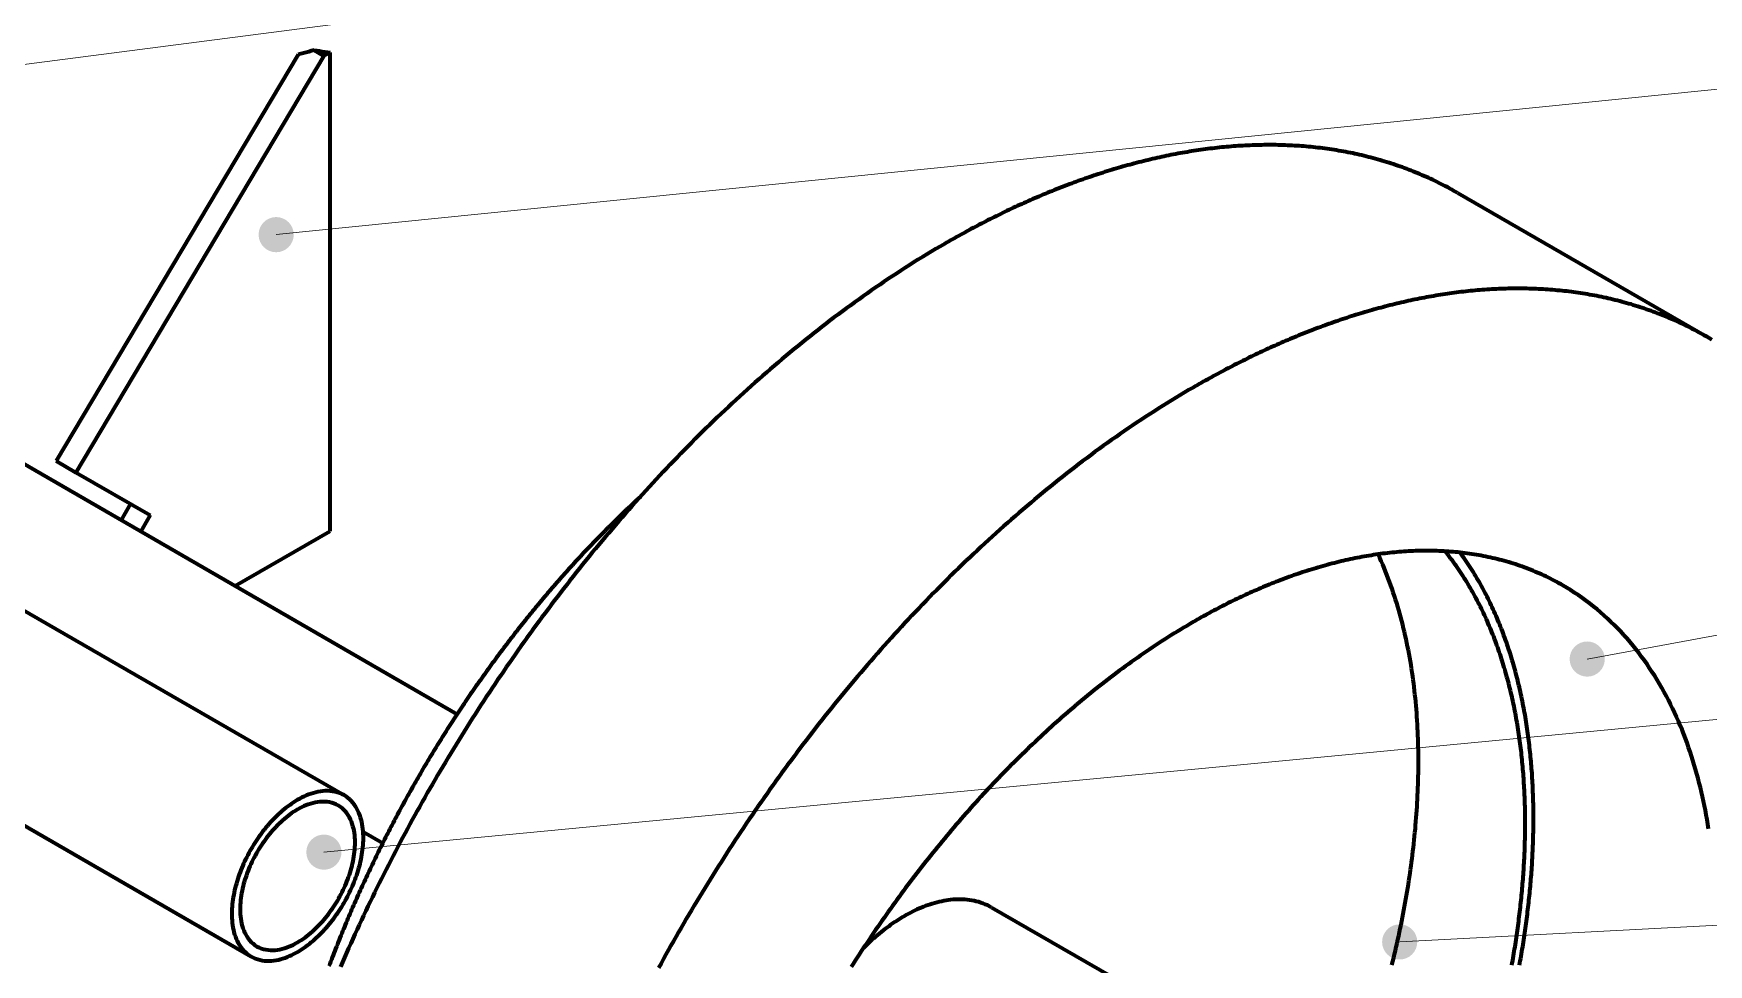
# Model space of a CAD drawing. Header units: millimetres. Extents: x 0 to 841, y 0 to 594.
# Drawn here: x 471.3 to 528.4, y 132.4 to 164.2 of the extents above; entities that cross this region are included whole.
import ezdxf

# ---------------------------------------------------------------- set-up
doc = ezdxf.new("R2010")
doc.units = ezdxf.units.MM
doc.layers.add('01-VISIBLE', color=7, linetype='CONTINUOUS', lineweight=70)
doc.layers.add('08-FINA', color=5, linetype='CONTINUOUS', lineweight=18)

msp = doc.modelspace()

# ---------------------------------------------------------------- hatches: boundary and pattern name
at = {"layer": '08-FINA'}
h = msp.add_hatch(color=7, dxfattribs=at)
h.dxf.hatch_style = 1
edge = h.paths.add_edge_path()
edge.add_arc((479.549, 157.299), 0.6, 0, 360)
h = msp.add_hatch(color=7, dxfattribs=at)
h.dxf.hatch_style = 1
edge = h.paths.add_edge_path()
edge.add_arc((524.277, 142.82), 0.6, 0, 360)
h = msp.add_hatch(color=7, dxfattribs=at)
h.dxf.hatch_style = 1
edge = h.paths.add_edge_path()
edge.add_arc((481.177, 136.233), 0.6, 0, 360)
h = msp.add_hatch(color=7, dxfattribs=at)
h.dxf.hatch_style = 1
edge = h.paths.add_edge_path()
edge.add_arc((517.879, 133.171), 0.6, 0, 360)

# ---------------------------------------------------------------- linework, layer by layer
at = {"layer": '01-VISIBLE'}
for p, q in [((425.47, 175.732), (485.723, 140.945)), ((426.147, 170.342), (481.867, 138.172)), ((422.972, 164.843), (478.692, 132.673)), ((480.304, 163.445), (472.04, 149.578)), ((480.842, 163.59), (481.177, 163.396)), ((481.386, 163.516), (481.177, 163.396)), ((481.386, 147.186), (481.386, 163.516)), ((481.177, 163.396), (472.712, 149.19)), ((519.856, 158.72), (528.341, 153.821)), ((472.04, 149.578), (472.712, 149.19)), ((472.712, 149.19), (475.249, 147.725)), ((474.577, 148.113), (474.259, 147.563)), ((475.249, 147.725), (474.931, 147.175)), ((478.149, 145.317), (481.386, 147.186)), ((482.517, 136.93), (483.183, 136.545)), ((503.954, 134.345), (508.02, 131.998))]:
    msp.add_line(p, q, dxfattribs=at)
for points in [[(480.842, 163.59), (480.752, 163.565), (480.663, 163.541), (480.573, 163.516), (480.484, 163.493), (480.394, 163.469), (480.304, 163.445)], [(480.842, 163.59), (480.932, 163.577), (481.023, 163.565), (481.114, 163.552), (481.204, 163.54), (481.295, 163.528), (481.386, 163.516)], [(519.856, 158.72), (519.786, 158.76), (519.716, 158.799), (519.646, 158.838), (519.576, 158.876), (519.505, 158.914), (519.435, 158.951), (519.364, 158.988), (519.292, 159.025), (519.221, 159.061), (519.149, 159.096), (519.077, 159.131), (519.005, 159.166), (518.932, 159.199), (518.859, 159.233), (518.786, 159.266), (518.713, 159.298), (518.64, 159.33), (518.566, 159.362), (518.492, 159.393), (518.418, 159.423), (518.344, 159.453), (518.27, 159.483), (518.195, 159.512), (518.12, 159.54), (518.045, 159.568), (517.97, 159.596), (517.894, 159.623), (517.819, 159.649), (517.743, 159.675), (517.667, 159.701), (517.591, 159.726), (517.515, 159.75), (517.439, 159.774), (517.362, 159.798), (517.285, 159.821), (517.208, 159.843), (517.131, 159.865), (517.054, 159.886), (516.977, 159.907), (516.9, 159.928), (516.822, 159.948), (516.744, 159.967), (516.667, 159.986), (516.589, 160.005), (516.511, 160.023), (516.433, 160.041), (516.354, 160.058), (516.276, 160.074), (516.198, 160.09), (516.119, 160.106), (516.04, 160.121), (515.962, 160.136), (515.883, 160.15), (515.804, 160.163), (515.725, 160.177), (515.646, 160.189), (515.567, 160.202), (515.488, 160.213), (515.408, 160.225), (515.329, 160.235), (515.25, 160.246), (515.17, 160.256), (515.091, 160.265), (515.011, 160.274), (514.931, 160.283), (514.852, 160.291), (514.772, 160.298), (514.692, 160.305), (514.613, 160.312), (514.533, 160.318), (514.453, 160.324), (514.373, 160.329), (514.293, 160.334), (514.213, 160.339), (514.133, 160.343), (514.053, 160.346), (513.973, 160.349), (513.893, 160.352), (513.813, 160.354), (513.733, 160.356), (513.653, 160.358), (513.573, 160.359), (513.493, 160.359), (513.413, 160.359), (513.333, 160.359), (513.253, 160.358), (513.172, 160.357), (513.092, 160.356), (513.012, 160.354), (512.932, 160.352), (512.852, 160.349), (512.772, 160.346), (512.692, 160.342), (512.612, 160.338), (512.532, 160.334), (512.452, 160.329), (512.373, 160.324), (512.293, 160.319), (512.213, 160.313), (512.133, 160.307), (512.053, 160.3), (511.973, 160.293), (511.894, 160.286), (511.814, 160.278), (511.734, 160.27), (511.655, 160.261), (511.575, 160.252), (511.496, 160.243), (511.416, 160.233), (511.337, 160.223), (511.257, 160.213), (511.178, 160.202), (511.099, 160.191), (511.019, 160.18), (510.94, 160.168), (510.861, 160.156), (510.782, 160.144), (510.703, 160.131), (510.624, 160.118), (510.545, 160.105), (510.466, 160.091), (510.387, 160.077), (510.308, 160.062), (510.23, 160.047), (510.151, 160.032), (510.072, 160.017), (509.994, 160.001), (509.916, 159.985), (509.837, 159.969), (509.759, 159.952), (509.681, 159.935), (509.602, 159.918), (509.524, 159.9), (509.446, 159.882), (509.368, 159.864), (509.29, 159.845), (509.213, 159.826), (509.135, 159.807), (509.057, 159.788), (508.98, 159.768), (508.902, 159.748), (508.825, 159.728), (508.747, 159.707), (508.67, 159.686), (508.593, 159.665), (508.516, 159.643), (508.439, 159.622), (508.362, 159.6), (508.285, 159.577), (508.208, 159.555), (508.131, 159.532), (508.054, 159.509), (507.978, 159.485), (507.901, 159.461), (507.825, 159.438), (507.749, 159.413), (507.672, 159.389), (507.596, 159.364), (507.52, 159.339), (507.444, 159.314), (507.368, 159.288), (507.293, 159.262), (507.217, 159.236), (507.141, 159.21), (507.066, 159.183), (506.99, 159.157), (506.915, 159.13), (506.84, 159.102), (506.764, 159.075), (506.689, 159.047), (506.614, 159.019), (506.539, 158.991), (506.465, 158.962), (506.39, 158.933), (506.315, 158.904), (506.241, 158.875), (506.166, 158.846), (506.092, 158.816), (506.018, 158.786), (505.943, 158.756), (505.869, 158.726), (505.795, 158.695), (505.721, 158.664), (505.648, 158.633), (505.574, 158.602), (505.5, 158.57), (505.427, 158.539), (505.353, 158.507), (505.28, 158.475), (505.207, 158.442), (505.134, 158.41), (505.061, 158.377), (504.988, 158.344), (504.915, 158.311), (504.842, 158.277), (504.769, 158.244), (504.697, 158.21), (504.624, 158.176), (504.552, 158.142), (504.48, 158.107), (504.407, 158.073), (504.335, 158.038), (504.263, 158.003), (504.191, 157.967), (504.119, 157.932), (504.048, 157.896), (503.976, 157.861), (503.905, 157.825), (503.833, 157.788), (503.762, 157.752), (503.691, 157.716), (503.619, 157.679), (503.548, 157.642), (503.477, 157.605), (503.407, 157.567), (503.336, 157.53), (503.265, 157.492), (503.195, 157.454), (503.124, 157.416), (503.054, 157.378), (502.984, 157.34), (502.913, 157.301), (502.843, 157.262), (502.773, 157.223), (502.703, 157.184), (502.634, 157.145), (502.564, 157.106), (502.494, 157.066), (502.425, 157.026), (502.356, 156.986)], [(502.356, 156.986), (502.205, 156.899), (502.054, 156.81), (501.904, 156.721), (501.754, 156.631), (501.605, 156.54), (501.456, 156.448), (501.308, 156.356), (501.16, 156.263), (501.013, 156.169), (500.866, 156.075), (500.72, 155.979), (500.574, 155.883), (500.428, 155.787), (500.283, 155.689), (500.138, 155.591), (499.994, 155.493), (499.851, 155.393), (499.707, 155.293), (499.565, 155.193), (499.422, 155.091), (499.281, 154.99), (499.139, 154.887), (498.998, 154.784), (498.858, 154.68), (498.718, 154.576), (498.578, 154.471), (498.439, 154.365), (498.3, 154.259), (498.162, 154.152), (498.024, 154.045), (497.887, 153.937), (497.75, 153.828), (497.614, 153.719), (497.478, 153.61), (497.342, 153.499), (497.207, 153.389), (497.072, 153.277), (496.938, 153.166), (496.805, 153.053), (496.671, 152.94), (496.538, 152.827), (496.406, 152.713), (496.274, 152.599), (496.142, 152.484), (496.011, 152.369), (495.881, 152.253), (495.75, 152.136), (495.621, 152.019), (495.491, 151.902), (495.362, 151.784), (495.234, 151.666), (495.106, 151.547), (494.978, 151.428), (494.851, 151.308), (494.724, 151.188), (494.598, 151.067), (494.472, 150.946), (494.347, 150.825), (494.222, 150.703), (494.097, 150.58), (493.973, 150.457), (493.849, 150.334), (493.726, 150.21), (493.603, 150.086), (493.48, 149.962), (493.358, 149.837), (493.237, 149.711), (493.116, 149.585), (492.995, 149.459), (492.875, 149.333), (492.755, 149.205), (492.635, 149.078), (492.516, 148.95), (492.398, 148.822), (492.28, 148.693), (492.162, 148.564), (492.045, 148.435), (491.928, 148.305), (491.811, 148.175), (491.695, 148.044), (491.579, 147.914), (491.464, 147.782), (491.349, 147.651), (491.235, 147.519), (491.121, 147.386), (491.008, 147.253), (490.895, 147.12), (490.782, 146.987), (490.67, 146.853), (490.558, 146.719), (490.446, 146.584), (490.335, 146.45), (490.225, 146.314), (490.115, 146.179), (490.005, 146.043), (489.896, 145.907), (489.787, 145.77), (489.678, 145.633), (489.57, 145.496), (489.463, 145.358), (489.355, 145.22), (489.249, 145.082), (489.142, 144.944), (489.036, 144.805), (488.931, 144.666), (488.826, 144.526), (488.721, 144.386), (488.617, 144.246), (488.513, 144.106), (488.409, 143.965), (488.306, 143.824), (488.204, 143.683), (488.102, 143.541), (488, 143.399), (487.898, 143.257), (487.798, 143.114), (487.697, 142.971), (487.597, 142.828), (487.497, 142.685), (487.398, 142.541), (487.299, 142.397), (487.201, 142.253), (487.103, 142.108), (487.005, 141.963), (486.908, 141.818), (486.812, 141.672), (486.715, 141.527), (486.62, 141.381), (486.524, 141.234), (486.429, 141.088), (486.335, 140.941), (486.241, 140.794), (486.147, 140.646), (486.054, 140.499), (485.961, 140.351), (485.868, 140.203), (485.776, 140.054), (485.685, 139.905), (485.594, 139.756), (485.503, 139.607), (485.413, 139.458), (485.323, 139.308), (485.233, 139.158), (485.144, 139.007), (485.056, 138.857), (484.968, 138.706), (484.88, 138.555), (484.793, 138.404), (484.706, 138.252), (484.62, 138.1), (484.534, 137.948), (484.448, 137.796), (484.363, 137.643), (484.279, 137.49), (484.194, 137.337), (484.111, 137.184), (484.027, 137.031), (483.945, 136.877), (483.862, 136.723), (483.78, 136.569), (483.699, 136.414), (483.618, 136.259), (483.537, 136.104), (483.457, 135.949), (483.377, 135.794), (483.298, 135.638), (483.219, 135.482), (483.141, 135.326), (483.063, 135.17), (482.985, 135.013), (482.909, 134.856), (482.832, 134.699), (482.756, 134.542), (482.68, 134.385), (482.605, 134.227), (482.531, 134.069), (482.456, 133.911), (482.383, 133.753), (482.309, 133.594), (482.236, 133.435), (482.164, 133.276), (482.092, 133.117), (482.021, 132.958), (481.95, 132.798), (481.88, 132.638), (481.81, 132.478), (481.74, 132.318)], [(528.341, 153.821), (528.271, 153.861), (528.202, 153.9), (528.132, 153.939), (528.061, 153.977), (527.991, 154.015), (527.92, 154.052), (527.849, 154.089), (527.778, 154.126), (527.706, 154.162), (527.634, 154.197), (527.562, 154.232), (527.49, 154.267), (527.417, 154.301), (527.345, 154.334), (527.272, 154.367), (527.198, 154.399), (527.125, 154.431), (527.051, 154.463), (526.978, 154.494), (526.904, 154.524), (526.829, 154.554), (526.755, 154.584), (526.68, 154.613), (526.605, 154.641), (526.53, 154.669), (526.455, 154.697), (526.38, 154.724), (526.304, 154.75), (526.228, 154.776), (526.153, 154.802), (526.076, 154.827), (526, 154.851), (525.924, 154.875), (525.847, 154.899), (525.771, 154.922), (525.694, 154.944), (525.617, 154.966), (525.54, 154.988), (525.462, 155.008), (525.385, 155.029), (525.307, 155.049), (525.23, 155.068), (525.152, 155.088), (525.074, 155.106), (524.996, 155.124), (524.918, 155.142), (524.84, 155.159), (524.761, 155.175), (524.683, 155.191), (524.604, 155.207), (524.526, 155.222), (524.447, 155.237), (524.368, 155.251), (524.289, 155.264), (524.21, 155.278), (524.131, 155.29), (524.052, 155.303), (523.973, 155.314), (523.894, 155.326), (523.814, 155.336), (523.735, 155.347), (523.655, 155.357), (523.576, 155.366), (523.496, 155.375), (523.417, 155.384), (523.337, 155.392), (523.257, 155.399), (523.178, 155.406), (523.098, 155.413), (523.018, 155.419), (522.938, 155.425), (522.858, 155.43), (522.778, 155.435), (522.698, 155.44), (522.618, 155.444), (522.538, 155.447), (522.458, 155.45), (522.378, 155.453), (522.298, 155.455), (522.218, 155.457), (522.138, 155.459), (522.058, 155.46), (521.978, 155.46), (521.898, 155.46), (521.818, 155.46), (521.738, 155.46), (521.658, 155.458), (521.578, 155.457), (521.498, 155.455), (521.418, 155.453), (521.338, 155.45), (521.258, 155.447), (521.178, 155.443), (521.098, 155.439), (521.018, 155.435), (520.938, 155.43), (520.858, 155.425), (520.778, 155.42), (520.698, 155.414), (520.618, 155.408), (520.538, 155.401), (520.459, 155.394), (520.379, 155.387), (520.299, 155.379), (520.22, 155.371), (520.14, 155.362), (520.06, 155.353), (519.981, 155.344), (519.901, 155.334), (519.822, 155.325), (519.743, 155.314), (519.663, 155.304), (519.584, 155.292), (519.505, 155.281), (519.425, 155.269), (519.346, 155.257), (519.267, 155.245), (519.188, 155.232), (519.109, 155.219), (519.03, 155.206), (518.951, 155.192), (518.872, 155.178), (518.794, 155.163), (518.715, 155.148), (518.636, 155.133), (518.558, 155.118), (518.479, 155.102), (518.401, 155.086), (518.322, 155.07), (518.244, 155.053), (518.166, 155.036), (518.088, 155.019), (518.01, 155.001), (517.932, 154.983), (517.854, 154.965), (517.776, 154.946), (517.698, 154.927), (517.62, 154.908), (517.542, 154.889), (517.465, 154.869), (517.387, 154.849), (517.31, 154.829), (517.233, 154.808), (517.155, 154.787), (517.078, 154.766), (517.001, 154.744), (516.924, 154.723), (516.847, 154.701), (516.77, 154.678), (516.693, 154.656), (516.616, 154.633), (516.54, 154.61), (516.463, 154.586), (516.387, 154.563), (516.31, 154.539), (516.234, 154.514), (516.158, 154.49), (516.082, 154.465), (516.006, 154.44), (515.93, 154.415), (515.854, 154.389), (515.778, 154.363), (515.702, 154.337), (515.627, 154.311), (515.551, 154.284), (515.476, 154.258), (515.4, 154.231), (515.325, 154.203), (515.25, 154.176), (515.175, 154.148), (515.1, 154.12), (515.025, 154.092), (514.95, 154.063), (514.875, 154.034), (514.801, 154.005), (514.726, 153.976), (514.652, 153.947), (514.577, 153.917), (514.503, 153.887), (514.429, 153.857), (514.355, 153.827), (514.281, 153.796), (514.207, 153.765), (514.133, 153.734), (514.059, 153.703), (513.986, 153.671), (513.912, 153.64), (513.839, 153.608), (513.765, 153.576), (513.692, 153.543), (513.619, 153.511), (513.546, 153.478), (513.473, 153.445), (513.4, 153.412), (513.327, 153.378), (513.255, 153.345), (513.182, 153.311), (513.109, 153.277), (513.037, 153.243), (512.965, 153.208), (512.893, 153.174), (512.821, 153.139), (512.748, 153.104), (512.677, 153.068), (512.605, 153.033), (512.533, 152.997), (512.461, 152.962), (512.39, 152.926), (512.318, 152.889), (512.247, 152.853), (512.176, 152.817), (512.105, 152.78), (512.034, 152.743), (511.963, 152.706), (511.892, 152.668), (511.821, 152.631), (511.751, 152.593), (511.68, 152.555), (511.61, 152.517), (511.539, 152.479), (511.469, 152.441), (511.399, 152.402), (511.329, 152.363), (511.259, 152.325), (511.189, 152.285), (511.119, 152.246), (511.049, 152.207), (510.98, 152.167), (510.91, 152.127), (510.841, 152.087)], [(528.531, 153.709), (528.341, 153.821)], [(510.841, 152.087), (510.69, 152), (510.539, 151.911), (510.389, 151.822), (510.239, 151.732), (510.09, 151.641), (509.942, 151.549), (509.793, 151.457), (509.645, 151.364), (509.498, 151.27), (509.351, 151.176), (509.205, 151.08), (509.059, 150.984), (508.913, 150.888), (508.768, 150.79), (508.624, 150.692), (508.48, 150.594), (508.336, 150.494), (508.193, 150.394), (508.05, 150.294), (507.908, 150.192), (507.766, 150.091), (507.624, 149.988), (507.484, 149.885), (507.343, 149.781), (507.203, 149.677), (507.063, 149.572), (506.924, 149.466), (506.786, 149.36), (506.647, 149.253), (506.51, 149.146), (506.372, 149.038), (506.235, 148.929), (506.099, 148.82), (505.963, 148.711), (505.827, 148.6), (505.692, 148.49), (505.558, 148.378), (505.424, 148.267), (505.29, 148.154), (505.156, 148.041), (505.024, 147.928), (504.891, 147.814), (504.759, 147.7), (504.628, 147.585), (504.497, 147.47), (504.366, 147.354), (504.236, 147.237), (504.106, 147.12), (503.976, 147.003), (503.848, 146.885), (503.719, 146.767), (503.591, 146.648), (503.463, 146.529), (503.336, 146.409), (503.209, 146.289), (503.083, 146.168), (502.957, 146.047), (502.832, 145.926), (502.707, 145.804), (502.582, 145.681), (502.458, 145.558), (502.334, 145.435), (502.211, 145.311), (502.088, 145.187), (501.966, 145.063), (501.844, 144.938), (501.722, 144.812), (501.601, 144.686), (501.48, 144.56), (501.36, 144.434), (501.24, 144.306), (501.121, 144.179), (501.002, 144.051), (500.883, 143.923), (500.765, 143.794), (500.647, 143.665), (500.53, 143.536), (500.413, 143.406), (500.296, 143.276), (500.18, 143.145), (500.065, 143.015), (499.95, 142.883), (499.835, 142.752), (499.72, 142.62), (499.606, 142.487), (499.493, 142.354), (499.38, 142.221), (499.267, 142.088), (499.155, 141.954), (499.043, 141.82), (498.932, 141.685), (498.821, 141.551), (498.71, 141.415), (498.6, 141.28), (498.49, 141.144), (498.381, 141.008), (498.272, 140.871), (498.164, 140.734), (498.055, 140.597), (497.948, 140.459), (497.841, 140.322), (497.734, 140.183), (497.627, 140.045), (497.522, 139.906), (497.416, 139.767), (497.311, 139.627), (497.206, 139.487), (497.102, 139.347), (496.998, 139.207), (496.895, 139.066), (496.792, 138.925), (496.689, 138.784), (496.587, 138.642), (496.485, 138.5), (496.384, 138.358), (496.283, 138.215), (496.182, 138.072), (496.082, 137.929), (495.983, 137.786), (495.883, 137.642), (495.785, 137.498), (495.686, 137.354), (495.588, 137.209), (495.491, 137.064), (495.394, 136.919), (495.297, 136.773), (495.201, 136.628), (495.105, 136.482), (495.009, 136.335), (494.914, 136.189), (494.82, 136.042), (494.726, 135.895), (494.632, 135.747), (494.539, 135.6), (494.446, 135.452), (494.354, 135.304), (494.262, 135.155), (494.17, 135.006), (494.079, 134.857), (493.988, 134.708), (493.898, 134.559), (493.808, 134.409), (493.719, 134.259), (493.63, 134.108), (493.541, 133.958), (493.453, 133.807), (493.365, 133.656), (493.278, 133.505), (493.191, 133.353), (493.105, 133.201), (493.019, 133.049), (492.934, 132.897), (492.848, 132.744), (492.764, 132.592), (492.68, 132.438), (492.596, 132.285)], [(491.973, 148.356), (491.914, 148.301), (491.855, 148.247), (491.796, 148.193), (491.738, 148.138), (491.679, 148.083), (491.621, 148.028), (491.562, 147.973), (491.504, 147.918), (491.446, 147.863), (491.388, 147.807), (491.331, 147.752), (491.273, 147.696), (491.216, 147.64), (491.158, 147.584), (491.101, 147.528), (491.044, 147.472), (490.987, 147.416), (490.93, 147.359), (490.873, 147.303), (490.817, 147.246), (490.76, 147.189), (490.704, 147.132), (490.647, 147.075), (490.591, 147.018), (490.535, 146.961), (490.479, 146.903), (490.424, 146.846), (490.368, 146.788), (490.313, 146.73), (490.257, 146.672), (490.202, 146.614), (490.147, 146.556), (490.092, 146.498), (490.037, 146.439), (489.982, 146.381), (489.928, 146.322), (489.873, 146.264), (489.819, 146.205), (489.765, 146.146), (489.71, 146.087), (489.656, 146.027), (489.603, 145.968), (489.549, 145.909), (489.495, 145.849), (489.442, 145.789), (489.388, 145.73), (489.335, 145.67), (489.282, 145.61), (489.229, 145.55), (489.176, 145.49), (489.123, 145.429), (489.071, 145.369), (489.018, 145.308), (488.966, 145.248), (488.913, 145.187), (488.861, 145.126), (488.809, 145.065), (488.757, 145.004), (488.706, 144.943), (488.654, 144.882), (488.602, 144.82), (488.551, 144.759), (488.5, 144.697), (488.448, 144.636), (488.397, 144.574), (488.347, 144.512), (488.296, 144.45), (488.245, 144.388), (488.195, 144.326), (488.144, 144.263), (488.094, 144.201), (488.044, 144.139), (487.994, 144.076), (487.944, 144.013), (487.894, 143.951), (487.844, 143.888), (487.795, 143.825), (487.745, 143.762), (487.696, 143.698), (487.647, 143.635), (487.598, 143.572), (487.549, 143.508), (487.5, 143.445), (487.451, 143.381), (487.402, 143.318), (487.354, 143.254), (487.306, 143.19), (487.257, 143.126), (487.209, 143.062), (487.161, 142.998), (487.114, 142.933), (487.066, 142.869), (487.018, 142.804), (486.971, 142.74), (486.923, 142.675), (486.876, 142.61), (486.829, 142.546), (486.782, 142.481), (486.735, 142.416), (486.688, 142.351), (486.642, 142.285), (486.595, 142.22), (486.549, 142.155), (486.503, 142.089), (486.457, 142.024), (486.411, 141.958), (486.365, 141.893), (486.319, 141.827), (486.273, 141.761), (486.228, 141.695), (486.182, 141.629), (486.137, 141.563), (486.092, 141.497), (486.047, 141.43), (486.002, 141.364), (485.957, 141.297), (485.913, 141.231), (485.868, 141.164), (485.824, 141.098), (485.779, 141.031), (485.735, 140.964), (485.691, 140.897), (485.647, 140.83), (485.604, 140.763), (485.56, 140.696), (485.516, 140.628), (485.473, 140.561), (485.43, 140.493), (485.387, 140.426), (485.344, 140.358), (485.301, 140.291), (485.258, 140.223), (485.215, 140.155), (485.173, 140.087), (485.13, 140.019), (485.088, 139.951), (485.046, 139.883), (485.004, 139.815), (484.962, 139.746), (484.92, 139.678), (484.879, 139.61), (484.837, 139.541), (484.796, 139.472), (484.754, 139.404), (484.713, 139.335), (484.672, 139.266), (484.631, 139.197), (484.591, 139.128), (484.55, 139.059), (484.509, 138.99), (484.469, 138.921), (484.429, 138.852), (484.389, 138.782), (484.349, 138.713), (484.309, 138.643), (484.269, 138.574), (484.229, 138.504), (484.19, 138.434), (484.151, 138.364), (484.111, 138.295), (484.072, 138.225), (484.033, 138.155), (483.994, 138.085), (483.956, 138.014), (483.917, 137.944), (483.879, 137.874), (483.84, 137.803), (483.802, 137.733), (483.764, 137.663), (483.726, 137.592), (483.688, 137.521), (483.651, 137.451), (483.613, 137.38), (483.576, 137.309), (483.538, 137.238), (483.501, 137.167), (483.464, 137.096), (483.427, 137.025), (483.39, 136.954), (483.354, 136.882), (483.317, 136.811), (483.281, 136.74), (483.245, 136.668), (483.209, 136.597), (483.173, 136.525), (483.137, 136.453), (483.101, 136.382), (483.065, 136.31), (483.03, 136.238), (482.995, 136.166), (482.959, 136.094), (482.924, 136.022), (482.89, 135.95), (482.855, 135.878), (482.82, 135.805), (482.786, 135.733), (482.751, 135.661), (482.717, 135.588), (482.683, 135.516), (482.649, 135.443), (482.615, 135.37), (482.581, 135.298), (482.548, 135.225), (482.515, 135.152), (482.481, 135.079), (482.448, 135.006), (482.415, 134.933), (482.382, 134.86), (482.35, 134.787), (482.317, 134.714), (482.285, 134.64), (482.252, 134.567), (482.22, 134.494), (482.188, 134.42), (482.156, 134.347), (482.124, 134.273), (482.093, 134.2), (482.061, 134.126), (482.03, 134.052), (481.999, 133.978), (481.968, 133.904), (481.937, 133.83), (481.906, 133.756), (481.876, 133.682), (481.845, 133.608), (481.815, 133.534), (481.785, 133.46), (481.755, 133.386), (481.725, 133.311), (481.695, 133.237), (481.665, 133.162), (481.636, 133.088), (481.607, 133.013), (481.577, 132.939), (481.548, 132.864), (481.519, 132.789), (481.491, 132.714), (481.462, 132.64), (481.434, 132.565), (481.405, 132.49), (481.377, 132.415), (481.349, 132.34)], [(523.441, 145.334), (523.371, 145.374), (523.301, 145.413), (523.23, 145.451), (523.159, 145.489), (523.088, 145.526), (523.017, 145.563), (522.945, 145.599), (522.872, 145.634), (522.8, 145.668), (522.727, 145.702), (522.653, 145.735), (522.58, 145.767), (522.506, 145.799), (522.432, 145.83), (522.357, 145.86), (522.283, 145.889), (522.208, 145.918), (522.132, 145.946), (522.057, 145.974), (521.981, 146.001), (521.905, 146.027), (521.829, 146.052), (521.752, 146.077), (521.676, 146.101), (521.599, 146.124), (521.521, 146.146), (521.444, 146.168), (521.367, 146.189), (521.289, 146.21), (521.211, 146.23), (521.133, 146.249), (521.055, 146.267), (520.976, 146.285), (520.898, 146.302), (520.819, 146.318), (520.74, 146.334), (520.661, 146.349), (520.582, 146.363), (520.503, 146.377), (520.424, 146.39), (520.344, 146.402), (520.265, 146.414), (520.185, 146.425), (520.105, 146.435), (520.026, 146.445), (519.946, 146.454), (519.866, 146.462), (519.786, 146.47), (519.706, 146.477), (519.626, 146.483), (519.546, 146.489), (519.465, 146.494), (519.385, 146.499), (519.305, 146.503), (519.225, 146.506), (519.144, 146.509), (519.064, 146.511), (518.984, 146.513), (518.903, 146.514), (518.823, 146.514), (518.743, 146.514), (518.662, 146.513), (518.582, 146.512), (518.502, 146.51), (518.421, 146.508), (518.341, 146.505), (518.261, 146.501), (518.18, 146.497), (518.1, 146.492), (518.02, 146.487), (517.94, 146.481), (517.86, 146.475), (517.78, 146.468), (517.7, 146.46), (517.62, 146.452), (517.54, 146.444), (517.46, 146.435), (517.38, 146.426), (517.3, 146.416), (517.221, 146.405), (517.141, 146.394), (517.061, 146.383), (516.982, 146.371), (516.903, 146.358), (516.823, 146.345), (516.744, 146.332), (516.665, 146.318), (516.586, 146.304), (516.507, 146.289), (516.428, 146.274), (516.349, 146.258), (516.27, 146.242), (516.192, 146.225), (516.113, 146.208), (516.035, 146.191), (515.956, 146.173), (515.878, 146.155), (515.8, 146.136), (515.722, 146.117), (515.644, 146.097), (515.566, 146.077), (515.488, 146.057), (515.411, 146.036), (515.333, 146.015), (515.256, 145.993), (515.179, 145.971), (515.101, 145.949), (515.024, 145.926), (514.947, 145.903), (514.871, 145.879), (514.794, 145.855), (514.717, 145.831), (514.641, 145.806), (514.564, 145.781), (514.488, 145.756), (514.412, 145.73), (514.336, 145.704), (514.26, 145.677), (514.184, 145.651), (514.109, 145.623), (514.033, 145.596), (513.958, 145.568), (513.883, 145.54), (513.808, 145.511), (513.733, 145.482), (513.658, 145.453), (513.583, 145.424), (513.508, 145.394), (513.434, 145.364), (513.359, 145.333), (513.285, 145.302), (513.211, 145.271), (513.137, 145.24), (513.063, 145.208), (512.99, 145.176), (512.916, 145.144), (512.843, 145.111), (512.769, 145.078), (512.696, 145.045), (512.623, 145.012), (512.55, 144.978), (512.477, 144.944), (512.405, 144.909), (512.332, 144.875), (512.26, 144.84), (512.188, 144.804), (512.116, 144.769), (512.044, 144.733), (511.972, 144.697), (511.9, 144.661), (511.828, 144.624), (511.757, 144.587), (511.686, 144.55), (511.615, 144.513), (511.544, 144.475), (511.473, 144.438), (511.402, 144.399), (511.331, 144.361), (511.261, 144.322), (511.191, 144.284), (511.12, 144.245), (511.05, 144.205), (510.98, 144.166), (510.91, 144.126), (510.841, 144.086)], [(517.616, 132.387), (517.647, 132.511), (517.677, 132.634), (517.706, 132.758), (517.735, 132.882), (517.764, 133.007), (517.792, 133.131), (517.82, 133.255), (517.847, 133.38), (517.873, 133.504), (517.9, 133.629), (517.925, 133.754), (517.951, 133.879), (517.975, 134.004), (518, 134.129), (518.023, 134.254), (518.047, 134.379), (518.069, 134.505), (518.092, 134.63), (518.113, 134.756), (518.135, 134.881), (518.155, 135.007), (518.176, 135.133), (518.195, 135.259), (518.214, 135.385), (518.233, 135.511), (518.251, 135.637), (518.269, 135.763), (518.285, 135.89), (518.302, 136.016), (518.318, 136.142), (518.333, 136.269), (518.348, 136.395), (518.362, 136.522), (518.376, 136.649), (518.389, 136.776), (518.401, 136.902), (518.413, 137.029), (518.424, 137.156), (518.435, 137.283), (518.445, 137.41), (518.454, 137.537), (518.463, 137.664), (518.471, 137.792), (518.479, 137.919), (518.486, 138.046), (518.492, 138.173), (518.498, 138.301), (518.503, 138.428), (518.508, 138.555), (518.511, 138.683), (518.514, 138.81), (518.517, 138.937), (518.519, 139.065), (518.52, 139.192), (518.52, 139.32), (518.52, 139.447), (518.519, 139.575), (518.517, 139.702), (518.515, 139.829), (518.511, 139.957), (518.507, 140.084), (518.503, 140.211), (518.497, 140.339), (518.491, 140.466), (518.484, 140.593), (518.477, 140.72), (518.468, 140.848), (518.459, 140.975), (518.449, 141.102), (518.438, 141.229), (518.427, 141.356), (518.415, 141.482), (518.401, 141.609), (518.387, 141.736), (518.372, 141.862), (518.357, 141.989), (518.34, 142.115), (518.323, 142.241), (518.304, 142.367), (518.285, 142.493), (518.265, 142.619), (518.244, 142.745), (518.222, 142.871), (518.199, 142.996), (518.175, 143.121), (518.151, 143.246), (518.125, 143.371), (518.098, 143.496), (518.071, 143.62), (518.042, 143.744), (518.013, 143.868), (517.982, 143.992), (517.951, 144.115), (517.918, 144.238), (517.884, 144.361), (517.85, 144.484), (517.814, 144.606), (517.777, 144.728), (517.739, 144.85), (517.7, 144.971), (517.66, 145.092), (517.619, 145.213), (517.577, 145.333), (517.533, 145.453), (517.489, 145.572), (517.443, 145.691), (517.396, 145.81), (517.348, 145.928), (517.299, 146.045), (517.248, 146.162), (517.197, 146.279), (517.144, 146.394)], [(521.707, 132.377), (521.721, 132.456), (521.735, 132.535), (521.748, 132.614), (521.762, 132.693), (521.775, 132.771), (521.788, 132.85), (521.801, 132.929), (521.814, 133.008), (521.826, 133.087), (521.838, 133.167), (521.85, 133.246), (521.862, 133.325), (521.874, 133.404), (521.885, 133.483), (521.897, 133.562), (521.907, 133.642), (521.918, 133.721), (521.929, 133.8), (521.939, 133.88), (521.949, 133.959), (521.959, 134.038), (521.969, 134.118), (521.978, 134.197), (521.988, 134.277), (521.997, 134.356), (522.005, 134.436), (522.014, 134.515), (522.022, 134.595), (522.03, 134.675), (522.038, 134.754), (522.046, 134.834), (522.053, 134.914), (522.06, 134.993), (522.067, 135.073), (522.074, 135.153), (522.081, 135.232), (522.087, 135.312), (522.093, 135.392), (522.099, 135.472), (522.104, 135.552), (522.109, 135.632), (522.114, 135.711), (522.119, 135.791), (522.124, 135.871), (522.128, 135.951), (522.132, 136.031), (522.136, 136.111), (522.139, 136.191), (522.143, 136.271), (522.146, 136.351), (522.148, 136.431), (522.151, 136.511), (522.153, 136.591), (522.155, 136.671), (522.157, 136.751), (522.158, 136.831), (522.16, 136.911), (522.16, 136.991), (522.161, 137.071), (522.162, 137.151), (522.162, 137.231), (522.161, 137.311), (522.161, 137.391), (522.16, 137.471), (522.159, 137.551), (522.158, 137.631), (522.156, 137.711), (522.155, 137.791), (522.152, 137.871), (522.15, 137.951), (522.147, 138.031), (522.144, 138.111), (522.141, 138.191), (522.137, 138.271), (522.134, 138.351), (522.129, 138.431), (522.125, 138.511), (522.12, 138.59), (522.115, 138.67), (522.11, 138.75), (522.104, 138.83), (522.098, 138.91), (522.092, 138.989), (522.085, 139.069), (522.078, 139.149), (522.071, 139.229), (522.063, 139.308), (522.055, 139.388), (522.047, 139.468), (522.039, 139.547), (522.03, 139.627), (522.02, 139.706), (522.011, 139.786), (522.001, 139.865), (521.991, 139.944), (521.98, 140.024), (521.969, 140.103), (521.958, 140.182), (521.946, 140.261), (521.934, 140.34), (521.922, 140.42), (521.91, 140.499), (521.897, 140.577), (521.883, 140.656), (521.869, 140.735), (521.855, 140.814), (521.841, 140.893), (521.826, 140.971), (521.811, 141.05), (521.795, 141.128), (521.779, 141.207), (521.763, 141.285), (521.746, 141.363), (521.729, 141.442), (521.712, 141.52), (521.694, 141.598), (521.676, 141.676), (521.657, 141.753), (521.638, 141.831), (521.619, 141.909), (521.599, 141.986), (521.579, 142.064), (521.558, 142.141), (521.537, 142.218), (521.516, 142.295), (521.494, 142.372), (521.472, 142.449), (521.449, 142.526), (521.426, 142.603), (521.402, 142.679), (521.378, 142.755), (521.354, 142.832), (521.329, 142.908), (521.304, 142.984), (521.278, 143.059), (521.252, 143.135), (521.225, 143.211), (521.198, 143.286), (521.171, 143.361), (521.143, 143.436), (521.115, 143.511), (521.086, 143.585), (521.056, 143.66), (521.027, 143.734), (520.996, 143.808), (520.966, 143.882), (520.935, 143.956), (520.903, 144.029), (520.871, 144.103), (520.838, 144.176), (520.805, 144.249), (520.772, 144.321), (520.738, 144.394), (520.703, 144.466), (520.668, 144.538), (520.633, 144.61), (520.597, 144.681), (520.56, 144.752), (520.523, 144.823), (520.486, 144.894), (520.448, 144.964), (520.409, 145.035), (520.37, 145.105), (520.331, 145.174), (520.291, 145.243), (520.25, 145.312), (520.209, 145.381), (520.168, 145.45), (520.126, 145.518), (520.083, 145.585), (520.04, 145.653), (519.996, 145.72), (519.952, 145.787), (519.908, 145.853), (519.862, 145.919), (519.817, 145.985), (519.77, 146.05), (519.724, 146.115), (519.676, 146.18), (519.629, 146.244), (519.58, 146.308), (519.531, 146.371), (519.482, 146.434), (519.432, 146.496)], [(521.966, 132.373), (521.98, 132.452), (521.994, 132.531), (522.008, 132.61), (522.022, 132.689), (522.036, 132.768), (522.049, 132.847), (522.062, 132.926), (522.075, 133.005), (522.088, 133.085), (522.1, 133.164), (522.113, 133.243), (522.125, 133.322), (522.137, 133.402), (522.149, 133.481), (522.16, 133.561), (522.171, 133.64), (522.182, 133.719), (522.193, 133.799), (522.204, 133.878), (522.214, 133.958), (522.225, 134.038), (522.235, 134.117), (522.244, 134.197), (522.254, 134.277), (522.263, 134.356), (522.273, 134.436), (522.281, 134.516), (522.29, 134.595), (522.299, 134.675), (522.307, 134.755), (522.315, 134.835), (522.323, 134.915), (522.33, 134.995), (522.338, 135.075), (522.345, 135.155), (522.352, 135.234), (522.358, 135.314), (522.365, 135.394), (522.371, 135.474), (522.377, 135.554), (522.382, 135.635), (522.388, 135.715), (522.393, 135.795), (522.398, 135.875), (522.403, 135.955), (522.407, 136.035), (522.411, 136.115), (522.415, 136.195), (522.419, 136.275), (522.423, 136.356), (522.426, 136.436), (522.429, 136.516), (522.432, 136.596), (522.434, 136.676), (522.436, 136.757), (522.438, 136.837), (522.44, 136.917), (522.441, 136.997), (522.442, 137.077), (522.443, 137.158), (522.444, 137.238), (522.444, 137.318), (522.444, 137.398), (522.444, 137.479), (522.444, 137.559), (522.443, 137.639), (522.442, 137.719), (522.441, 137.8), (522.439, 137.88), (522.437, 137.96), (522.435, 138.04), (522.433, 138.121), (522.43, 138.201), (522.427, 138.281), (522.424, 138.361), (522.42, 138.441), (522.417, 138.521), (522.412, 138.602), (522.408, 138.682), (522.403, 138.762), (522.398, 138.842), (522.393, 138.922), (522.387, 139.002), (522.381, 139.082), (522.375, 139.162), (522.368, 139.242), (522.361, 139.322), (522.354, 139.402), (522.347, 139.482), (522.339, 139.562), (522.331, 139.641), (522.322, 139.721), (522.313, 139.801), (522.304, 139.881), (522.295, 139.96), (522.285, 140.04), (522.275, 140.12), (522.265, 140.199), (522.254, 140.279), (522.243, 140.358), (522.231, 140.438), (522.219, 140.517), (522.207, 140.596), (522.195, 140.676), (522.182, 140.755), (522.169, 140.834), (522.155, 140.913), (522.141, 140.992), (522.127, 141.071), (522.112, 141.15), (522.097, 141.229), (522.082, 141.307), (522.066, 141.386), (522.05, 141.465), (522.033, 141.543), (522.016, 141.622), (521.999, 141.7), (521.982, 141.778), (521.964, 141.857), (521.945, 141.935), (521.926, 142.013), (521.907, 142.091), (521.888, 142.168), (521.868, 142.246), (521.847, 142.324), (521.826, 142.401), (521.805, 142.479), (521.784, 142.556), (521.762, 142.633), (521.739, 142.71), (521.716, 142.787), (521.693, 142.864), (521.67, 142.941), (521.645, 143.017), (521.621, 143.094), (521.596, 143.17), (521.571, 143.246), (521.545, 143.322), (521.519, 143.398), (521.492, 143.473), (521.465, 143.549), (521.437, 143.624), (521.409, 143.7), (521.381, 143.775), (521.352, 143.849), (521.323, 143.924), (521.293, 143.999), (521.262, 144.073), (521.232, 144.147), (521.201, 144.221), (521.169, 144.295), (521.137, 144.368), (521.104, 144.442), (521.071, 144.515), (521.037, 144.588), (521.003, 144.66), (520.969, 144.733), (520.934, 144.805), (520.898, 144.877), (520.862, 144.949), (520.826, 145.02), (520.789, 145.091), (520.752, 145.162), (520.714, 145.233), (520.675, 145.303), (520.636, 145.374), (520.597, 145.443), (520.557, 145.513), (520.516, 145.582), (520.475, 145.651), (520.434, 145.72), (520.392, 145.788), (520.349, 145.856), (520.306, 145.924), (520.263, 145.992), (520.219, 146.059), (520.174, 146.125), (520.129, 146.192), (520.084, 146.258), (520.038, 146.324), (519.991, 146.389), (519.944, 146.454)], [(528.418, 137.034), (528.393, 137.191), (528.366, 137.348), (528.338, 137.504), (528.309, 137.66), (528.278, 137.816), (528.245, 137.972), (528.211, 138.127), (528.176, 138.282), (528.139, 138.436), (528.1, 138.591), (528.06, 138.744), (528.019, 138.898), (527.975, 139.051), (527.931, 139.203), (527.884, 139.355), (527.836, 139.507), (527.786, 139.657), (527.735, 139.808), (527.681, 139.957), (527.626, 140.107), (527.57, 140.255), (527.511, 140.403), (527.451, 140.55), (527.389, 140.696), (527.325, 140.841), (527.259, 140.986), (527.191, 141.13), (527.122, 141.273), (527.05, 141.415), (526.977, 141.556), (526.901, 141.695), (526.824, 141.834), (526.745, 141.972), (526.663, 142.109), (526.58, 142.244), (526.495, 142.378), (526.407, 142.511), (526.318, 142.642), (526.227, 142.772), (526.133, 142.901), (526.038, 143.028), (525.94, 143.153), (525.841, 143.277), (525.739, 143.399), (525.636, 143.52), (525.53, 143.638), (525.422, 143.755), (525.313, 143.87), (525.201, 143.983), (525.087, 144.094), (524.972, 144.203), (524.854, 144.31), (524.734, 144.415), (524.613, 144.517), (524.49, 144.618), (524.365, 144.716), (524.238, 144.811), (524.109, 144.905), (523.979, 144.995), (523.847, 145.084), (523.713, 145.17), (523.578, 145.253), (523.441, 145.334)], [(510.841, 144.086), (510.732, 144.023), (510.624, 143.959), (510.516, 143.894), (510.408, 143.83), (510.3, 143.764), (510.193, 143.698), (510.087, 143.632), (509.98, 143.565), (509.874, 143.497), (509.768, 143.429), (509.663, 143.361), (509.558, 143.292), (509.453, 143.222), (509.349, 143.152), (509.245, 143.081), (509.141, 143.01), (509.037, 142.939), (508.934, 142.867), (508.831, 142.794), (508.729, 142.721), (508.627, 142.648), (508.525, 142.574), (508.424, 142.5), (508.322, 142.425), (508.222, 142.35), (508.121, 142.274), (508.021, 142.198), (507.921, 142.122), (507.822, 142.045), (507.722, 141.968), (507.624, 141.89), (507.525, 141.812), (507.427, 141.733), (507.329, 141.654), (507.231, 141.575), (507.134, 141.495), (507.037, 141.415), (506.94, 141.335), (506.844, 141.254), (506.748, 141.173), (506.652, 141.091), (506.557, 141.009), (506.462, 140.927), (506.367, 140.844), (506.273, 140.761), (506.179, 140.677), (506.085, 140.594), (505.992, 140.509), (505.898, 140.425), (505.806, 140.34), (505.713, 140.255), (505.621, 140.169), (505.529, 140.083), (505.438, 139.997), (505.346, 139.911), (505.255, 139.824), (505.165, 139.737), (505.074, 139.649), (504.984, 139.561), (504.895, 139.473), (504.805, 139.385), (504.716, 139.296), (504.627, 139.207), (504.539, 139.118), (504.451, 139.028), (504.363, 138.938), (504.275, 138.848), (504.188, 138.757), (504.101, 138.666), (504.015, 138.575), (503.928, 138.483), (503.842, 138.392), (503.757, 138.3), (503.671, 138.207), (503.586, 138.115), (503.501, 138.022), (503.417, 137.929), (503.333, 137.835), (503.249, 137.742), (503.165, 137.648), (503.082, 137.553), (502.999, 137.459), (502.916, 137.364), (502.834, 137.269), (502.752, 137.174), (502.67, 137.078), (502.589, 136.982), (502.508, 136.886), (502.427, 136.79), (502.346, 136.693), (502.266, 136.596), (502.186, 136.499), (502.107, 136.402), (502.027, 136.304), (501.948, 136.206), (501.87, 136.108), (501.791, 136.01), (501.713, 135.911), (501.635, 135.813), (501.558, 135.714), (501.481, 135.614), (501.404, 135.515), (501.327, 135.415), (501.251, 135.315), (501.175, 135.215), (501.099, 135.114), (501.024, 135.014), (500.949, 134.913), (500.874, 134.812), (500.8, 134.71), (500.725, 134.609), (500.652, 134.507), (500.578, 134.405), (500.505, 134.303), (500.432, 134.2), (500.359, 134.098), (500.287, 133.995), (500.215, 133.892), (500.143, 133.789), (500.071, 133.685), (500, 133.581), (499.93, 133.477), (499.859, 133.373), (499.789, 133.269), (499.719, 133.164), (499.649, 133.06), (499.58, 132.955), (499.511, 132.85), (499.442, 132.744), (499.374, 132.639), (499.306, 132.533), (499.238, 132.427), (499.171, 132.321)], [(481.867, 138.172), (481.793, 138.211), (481.717, 138.244), (481.637, 138.271), (481.557, 138.292), (481.475, 138.307), (481.392, 138.317), (481.308, 138.321), (481.225, 138.32), (481.141, 138.314), (481.058, 138.304), (480.976, 138.289), (480.895, 138.271), (480.814, 138.249), (480.734, 138.224), (480.656, 138.196), (480.578, 138.164), (480.502, 138.131), (480.427, 138.094), (480.353, 138.056), (480.28, 138.015)], [(480.28, 138.015), (480.211, 137.974), (480.143, 137.931), (480.076, 137.887), (480.01, 137.841), (479.946, 137.793), (479.882, 137.744), (479.819, 137.694), (479.758, 137.643), (479.697, 137.59), (479.638, 137.536), (479.579, 137.481), (479.522, 137.425), (479.465, 137.368), (479.41, 137.311), (479.356, 137.252), (479.302, 137.192), (479.249, 137.131), (479.198, 137.07), (479.147, 137.007), (479.098, 136.944), (479.049, 136.881), (479.002, 136.816), (478.955, 136.751), (478.909, 136.685), (478.865, 136.618), (478.821, 136.551), (478.778, 136.483), (478.736, 136.414), (478.696, 136.345), (478.656, 136.276), (478.617, 136.205), (478.58, 136.134), (478.543, 136.063), (478.508, 135.991), (478.473, 135.919), (478.44, 135.846), (478.407, 135.772), (478.376, 135.698), (478.346, 135.624), (478.317, 135.549), (478.29, 135.474), (478.263, 135.398), (478.238, 135.322), (478.214, 135.245), (478.191, 135.168), (478.17, 135.091), (478.15, 135.013), (478.131, 134.935), (478.114, 134.857), (478.099, 134.778), (478.085, 134.699), (478.072, 134.62), (478.061, 134.541), (478.052, 134.461), (478.045, 134.381), (478.04, 134.301), (478.036, 134.221), (478.035, 134.141), (478.035, 134.06), (478.038, 133.98), (478.044, 133.9), (478.051, 133.82), (478.062, 133.741), (478.075, 133.662), (478.091, 133.583), (478.11, 133.505), (478.132, 133.428), (478.157, 133.352), (478.186, 133.277), (478.219, 133.204), (478.256, 133.132), (478.296, 133.063), (478.341, 132.996), (478.389, 132.933), (478.442, 132.872), (478.499, 132.816), (478.56, 132.763), (478.624, 132.716), (478.692, 132.673)], [(478.692, 132.673), (478.763, 132.636), (478.836, 132.604), (478.912, 132.577), (478.989, 132.556), (479.068, 132.541), (479.147, 132.53), (479.227, 132.525), (479.307, 132.525), (479.387, 132.529), (479.467, 132.537), (479.546, 132.549), (479.624, 132.565), (479.702, 132.584), (479.779, 132.607), (479.855, 132.632), (479.93, 132.66), (480.004, 132.691), (480.077, 132.724), (480.149, 132.759), (480.22, 132.797), (480.289, 132.836), (480.358, 132.877), (480.426, 132.92), (480.492, 132.965), (480.558, 133.011), (480.622, 133.058), (480.685, 133.107), (480.748, 133.157), (480.809, 133.209), (480.869, 133.262), (480.929, 133.316), (480.987, 133.371), (481.044, 133.427), (481.1, 133.484), (481.156, 133.541), (481.21, 133.6), (481.263, 133.66), (481.316, 133.721), (481.367, 133.782), (481.417, 133.844), (481.467, 133.908), (481.515, 133.971), (481.563, 134.036), (481.609, 134.101), (481.654, 134.167), (481.699, 134.234), (481.743, 134.301), (481.785, 134.369), (481.827, 134.437), (481.867, 134.506), (481.907, 134.576), (481.945, 134.646), (481.983, 134.717), (482.019, 134.788), (482.055, 134.86), (482.089, 134.932), (482.122, 135.005), (482.154, 135.078), (482.185, 135.152), (482.215, 135.227), (482.244, 135.301), (482.271, 135.377), (482.298, 135.452), (482.323, 135.528), (482.347, 135.605), (482.369, 135.681), (482.391, 135.759), (482.41, 135.836), (482.429, 135.914), (482.446, 135.992), (482.461, 136.071), (482.475, 136.15), (482.488, 136.229), (482.498, 136.308), (482.507, 136.388), (482.515, 136.468), (482.52, 136.548), (482.523, 136.628), (482.525, 136.708), (482.524, 136.788), (482.521, 136.868), (482.516, 136.948), (482.508, 137.027), (482.497, 137.107), (482.484, 137.186), (482.468, 137.264), (482.449, 137.342), (482.427, 137.419), (482.401, 137.495), (482.372, 137.57), (482.34, 137.643), (482.303, 137.714), (482.263, 137.783), (482.218, 137.85), (482.17, 137.913), (482.117, 137.973), (482.06, 138.03), (481.999, 138.082), (481.935, 138.13), (481.867, 138.172)], [(478.892, 133.019), (478.964, 132.982), (479.038, 132.951), (479.114, 132.927), (479.193, 132.909), (479.272, 132.897), (479.352, 132.89), (479.433, 132.89), (479.513, 132.894), (479.593, 132.904), (479.672, 132.917), (479.751, 132.935), (479.828, 132.957), (479.905, 132.982), (479.98, 133.01), (480.054, 133.042), (480.127, 133.076), (480.199, 133.112), (480.269, 133.151), (480.339, 133.192), (480.407, 133.235), (480.473, 133.28), (480.539, 133.326), (480.603, 133.375), (480.666, 133.425), (480.728, 133.476), (480.789, 133.529), (480.849, 133.583), (480.907, 133.638), (480.964, 133.695), (481.02, 133.752), (481.075, 133.811), (481.129, 133.871), (481.182, 133.931), (481.233, 133.993), (481.284, 134.056), (481.333, 134.119), (481.381, 134.184), (481.429, 134.249), (481.474, 134.315), (481.519, 134.382), (481.563, 134.45), (481.606, 134.518), (481.647, 134.587), (481.687, 134.657), (481.726, 134.727), (481.764, 134.798), (481.801, 134.869), (481.836, 134.942), (481.87, 135.014), (481.903, 135.088), (481.935, 135.162), (481.965, 135.236), (481.994, 135.311), (482.022, 135.387), (482.048, 135.463), (482.073, 135.539), (482.097, 135.616), (482.119, 135.694), (482.139, 135.772), (482.158, 135.85), (482.175, 135.929), (482.19, 136.008), (482.203, 136.087), (482.215, 136.166), (482.225, 136.246), (482.232, 136.326), (482.238, 136.407), (482.241, 136.487), (482.242, 136.568), (482.24, 136.648), (482.236, 136.728), (482.229, 136.808), (482.219, 136.888), (482.206, 136.968), (482.189, 137.046), (482.169, 137.124), (482.146, 137.201), (482.118, 137.277), (482.086, 137.351), (482.05, 137.422), (482.009, 137.492), (481.964, 137.558), (481.913, 137.621), (481.858, 137.68), (481.799, 137.734), (481.735, 137.783), (481.667, 137.826)], [(481.667, 137.826), (481.595, 137.863), (481.52, 137.894), (481.443, 137.919), (481.364, 137.937), (481.284, 137.949), (481.203, 137.955), (481.122, 137.955), (481.041, 137.95), (480.96, 137.941), (480.88, 137.926), (480.801, 137.908), (480.723, 137.886), (480.646, 137.86), (480.571, 137.831), (480.496, 137.8), (480.423, 137.765), (480.351, 137.728), (480.28, 137.688)], [(480.28, 137.688), (480.211, 137.647), (480.143, 137.604), (480.077, 137.559), (480.011, 137.512), (479.947, 137.464), (479.885, 137.414), (479.823, 137.362), (479.762, 137.31), (479.703, 137.256), (479.645, 137.2), (479.588, 137.144), (479.532, 137.086), (479.477, 137.027), (479.424, 136.967), (479.371, 136.907), (479.32, 136.845), (479.27, 136.782), (479.221, 136.719), (479.173, 136.654), (479.126, 136.589), (479.08, 136.523), (479.036, 136.456), (478.992, 136.389), (478.95, 136.321), (478.909, 136.252), (478.869, 136.182), (478.83, 136.112), (478.792, 136.041), (478.756, 135.97), (478.72, 135.898), (478.686, 135.825), (478.653, 135.752), (478.622, 135.678), (478.592, 135.603), (478.563, 135.528), (478.535, 135.453), (478.509, 135.377), (478.484, 135.301), (478.461, 135.224), (478.439, 135.147), (478.419, 135.069), (478.401, 134.991), (478.384, 134.912), (478.369, 134.833), (478.355, 134.754), (478.344, 134.675), (478.334, 134.595), (478.327, 134.515), (478.321, 134.435), (478.318, 134.355), (478.317, 134.275), (478.319, 134.194), (478.324, 134.114), (478.331, 134.034), (478.341, 133.955), (478.354, 133.875), (478.371, 133.797), (478.391, 133.719), (478.414, 133.642), (478.442, 133.567), (478.474, 133.493), (478.51, 133.422), (478.551, 133.353), (478.596, 133.287), (478.646, 133.224), (478.701, 133.165), (478.761, 133.111), (478.824, 133.063), (478.892, 133.019)], [(503.954, 134.345), (503.884, 134.384), (503.812, 134.42), (503.739, 134.452), (503.664, 134.482), (503.589, 134.509), (503.513, 134.533), (503.435, 134.555), (503.357, 134.573), (503.279, 134.588), (503.199, 134.6), (503.12, 134.61), (503.04, 134.617), (502.96, 134.622), (502.88, 134.623), (502.8, 134.623), (502.72, 134.62), (502.64, 134.614), (502.56, 134.606), (502.48, 134.597), (502.401, 134.585), (502.322, 134.571), (502.244, 134.555), (502.165, 134.537), (502.088, 134.518), (502.01, 134.497), (501.934, 134.474), (501.857, 134.449), (501.782, 134.423), (501.706, 134.396), (501.631, 134.367), (501.557, 134.337), (501.484, 134.305), (501.41, 134.272), (501.338, 134.238), (501.266, 134.203), (501.195, 134.167), (501.124, 134.129), (501.053, 134.091), (500.984, 134.051)], [(500.984, 134.051), (500.915, 134.01), (500.846, 133.969), (500.778, 133.926), (500.711, 133.883), (500.644, 133.839), (500.577, 133.794), (500.512, 133.748), (500.447, 133.701), (500.382, 133.653), (500.318, 133.605), (500.255, 133.556), (500.192, 133.507), (500.129, 133.456), (500.067, 133.405), (500.006, 133.353), (499.945, 133.301), (499.885, 133.248), (499.826, 133.194), (499.767, 133.14), (499.708, 133.085), (499.65, 133.03), (499.593, 132.974)]]:
    msp.add_lwpolyline(points, dxfattribs=at)
at = {"layer": '08-FINA'}
for p, q in [((616.537, 181.986), (448.564, 160.203)), ((616.523, 171.113), (479.549, 157.299)), ((616.574, 159.752), (524.277, 142.82)), ((616.52, 149.137), (481.177, 136.233)), ((616.506, 138.329), (517.879, 133.171))]:
    msp.add_line(p, q, dxfattribs=at)

doc.saveas('drawing.dxf')
